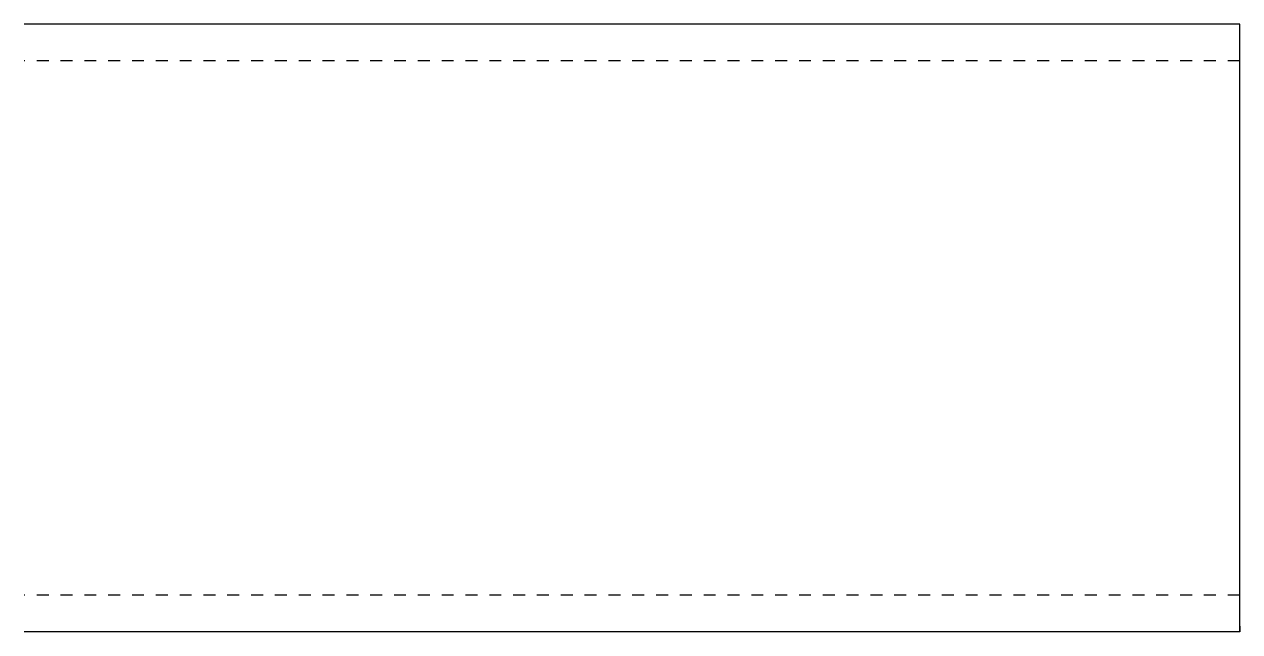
# Model space of a CAD drawing. Header units: millimetres. Extents: x 9 to 16268, y 12 to 243.
# Drawn here: x 16068.4 to 16268.4, y 19.5 to 119.5 of the extents above; entities that cross this region are included whole.
import ezdxf

# ---------------------------------------------------------------- set-up
doc = ezdxf.new("R2010")
doc.units = ezdxf.units.MM
doc.linetypes.add('DXK_LINE_DOT2', pattern=[3.9198, 1.9599, -1.9599])
doc.layers.add('STÅL', color=7, linetype='Continuous')

msp = doc.modelspace()

# ---------------------------------------------------------------- linework, layer by layer
at = {"layer": 'STÅL', "color": 2, "linetype": 'Continuous'}
for p, q in [((16268.4, 119.5), (16068.4, 119.5)), ((16268.4, 19.5), (16268.4, 119.5)), ((16268.4, 19.5), (16068.4, 19.5))]:
    msp.add_line(p, q, dxfattribs=at)
at = {"layer": 'STÅL', "color": 7, "linetype": 'DXK_LINE_DOT2'}
for p, q in [((16268.4, 113.5), (16068.4, 113.5)), ((16268.4, 25.5), (16068.4, 25.5)), ((16268.4, 20.41), (16268.4, 19.5))]:
    msp.add_line(p, q, dxfattribs=at)

doc.saveas('drawing.dxf')
